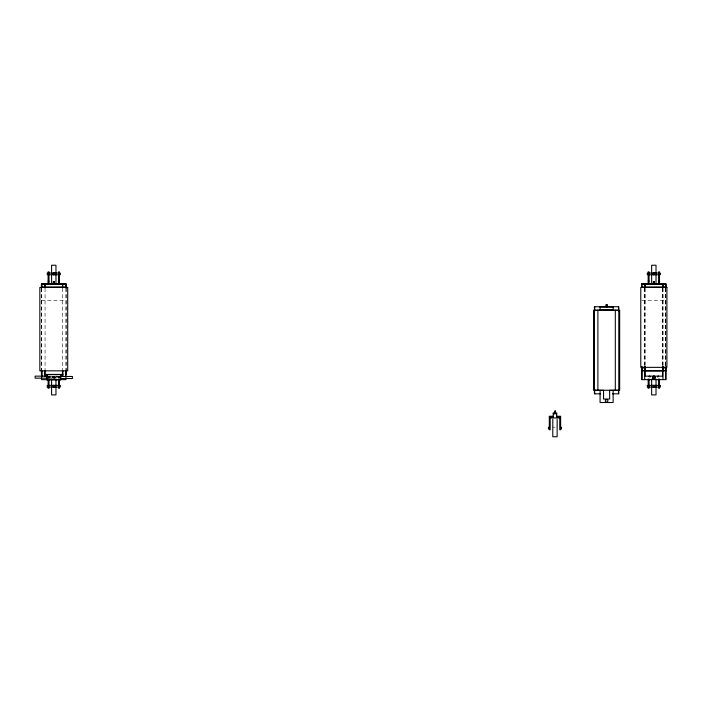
<?xml version="1.0" encoding="UTF-8"?>
<svg xmlns="http://www.w3.org/2000/svg" width="702" height="702" viewBox="0 0 702 702"><rect width="100%" height="100%" fill="white"/><g stroke="black" fill="none" stroke-linecap="round" stroke-linejoin="round"><path stroke-width="0.53" stroke-dasharray="3.51 2.63" d="M53.124 376.755L54.431 376.755M41.409 300.395L66.146 300.395M641.821 300.395L665.856 300.395M48.157 376.14L59.222 376.149M48.113 376.281L49.947 376.272L49.947 379.642M59.354 376.465L54.993 376.465L54.993 378.255M48.113 377.009L48.991 377.009M49.947 377.053L57.608 377.053M58.564 377.009L59.433 377.009M48.113 377.141L49.947 377.141M57.608 377.141L59.433 377.141M48.157 378.185L52.518 378.185A1.307 1.307 0 0 1 53.773 376.579A1.307 1.307 0 0 1 55.037 378.229M552.79 427.193L554.966 427.193M665.856 288.417L665.856 366.356M665.724 288.206L665.724 365.479M665.593 288.206L665.593 365.479M662.978 288.206L662.978 365.479M662.855 288.206L662.855 365.479M662.548 288.197L662.548 366.418M645.129 288.197L645.129 366.418M644.822 288.206L644.822 365.479M644.699 288.206L644.699 365.479M66.146 288.215L66.146 369.84M65.97 288.417L65.97 370.919M62.487 288.417L62.487 370.919M59.433 378.308L59.433 376.281L57.608 376.272L57.608 378.246M58.477 376.149L58.564 378.308M55.958 378.325L55.958 377.544L51.597 377.544L51.597 378.325M54.344 377.035L54.344 378.352M53.993 377.035L53.993 378.352M53.563 377.035L53.563 378.352M53.212 377.053L53.212 378.352A1.264 1.264 0 0 1 52.808 376.386A1.264 1.264 0 0 1 54.747 376.386A1.264 1.264 0 0 1 54.405 378.29M52.518 376.14L52.553 378.22M49.079 376.149L48.991 378.308M45.068 288.417L45.068 370.919M41.585 288.417L41.585 370.919M41.409 288.215L41.409 369.84"/><path stroke-width="1.05" d="M653.185 376.755L653.211 376.746A1.307 1.307 0 0 0 652.842 378.729A1.307 1.307 0 0 0 654.843 378.729A1.307 1.307 0 0 0 654.492 376.755M605.949 399.649A1.307 1.307 0 0 1 607.914 400.772A1.307 1.307 0 0 1 605.949 401.904A1.307 1.307 0 0 1 605.949 399.649L607.256 399.649M48.113 273.034L59.433 273.034M648.183 273.034L659.503 273.034M649.052 274.754L648.183 274.754L659.503 274.754M48.113 274.754L59.433 274.754M48.113 281.107L48.991 281.107M58.564 281.107L59.433 281.107M648.183 281.107L649.052 281.107M658.625 281.107L659.503 281.107M48.113 283.108L48.991 283.108M658.625 283.108L659.503 283.108M45.068 284.161L62.487 284.161M641.953 284.161L644.822 284.161M645.129 284.161L662.548 284.161M45.068 287.021L62.487 287.021M641.953 287.021L644.822 287.021M645.129 287.021L662.548 287.021M600.07 307.046L613.136 307.046M600.07 309.915L613.136 309.915M594.41 310.223L618.795 310.223M641.646 367.444L645.129 367.444M662.548 367.444L666.031 367.444M662.978 367.874L665.593 367.874L665.593 370.489L662.978 370.489M645.129 370.753L662.548 370.753M641.646 370.919L666.031 370.919M45.068 374.403L62.487 374.403M44.638 374.578L62.917 374.578M47.245 376.149L35.1 376.14L35.1 378.176L47.069 378.185M60.311 376.149L62.487 376.149L62.487 370.919M649.139 376.272L650.008 376.272L650.008 377.053M658.537 376.272L657.669 376.272L657.669 377.053M60.442 376.465L72.411 376.465L72.411 378.51L60.442 378.51M649.139 379.756L650.008 379.528M658.537 379.756L657.669 379.528M48.113 385.363L59.433 385.363L58.564 385.363L58.564 379.01M648.183 385.363L659.503 385.363M48.113 387.083L59.433 387.083M648.183 387.083L659.503 387.083M594.41 390.33L603.553 390.33L603.553 399.034L609.652 399.034L609.652 390.33L618.795 390.33M600.684 393.813L594.41 393.813L594.41 306.739L618.795 306.739L618.795 393.813L612.53 393.813M553.229 413.794L556.712 413.794M553.229 416.26L549.306 416.26L549.306 429.773L550.175 429.773L550.175 417.067M556.712 416.26L560.626 416.26L560.626 429.773L559.757 429.773L559.757 417.067M549.306 417.155L553.229 417.155L553.229 412.89L556.712 412.89L556.712 417.155L560.626 417.155M550.175 417.971L559.757 417.971M666.031 287.329L666.031 283.854L641.646 283.854L641.646 287.329M666.031 366.567L666.031 379.633L641.646 379.633L641.646 366.567M665.724 283.854L665.724 287.118M665.724 367.655L665.724 370.919M665.593 370.919L665.593 379.633M662.978 366.567L662.978 379.633M662.855 283.854L662.855 287.118M662.855 366.567L662.855 370.919M662.548 283.854L662.548 287.329M662.548 366.4L662.548 376.149L645.129 376.149L645.129 366.4M660.371 273.034L660.371 274.772M660.371 385.345L660.371 387.083M659.503 283.845L659.503 271.841L658.625 271.841L658.625 283.845M659.503 379.01L659.503 388.285L658.625 388.285L658.625 386.284M658.537 376.158L658.625 376.676M658.625 379.01L658.625 385.363M656.019 282.581L656.019 265.233L651.658 265.233L651.658 282.581M656.019 379.08L656.019 394.893L651.658 394.893L651.658 379.08M654.404 273.034L654.404 274.754M654.404 281.669L654.404 283.854M654.404 385.363L654.404 387.083M654.053 273.034L654.053 274.754M654.053 281.669L654.053 283.854M654.053 385.363L654.053 387.083M653.623 273.034L653.623 274.754M653.623 281.669L653.623 283.854M653.623 385.363L653.623 387.083M653.272 273.034L653.272 274.754M653.272 281.669L653.272 283.854M653.272 385.363L653.272 387.083M649.052 283.845L649.052 271.841L648.183 271.841L648.183 283.845M649.139 376.158L649.052 376.676M649.052 379.01L649.052 385.363M649.052 386.284L649.052 388.285L648.183 388.285L648.183 379.01M647.305 273.034L647.305 274.772M647.305 385.345L647.305 387.083M645.129 283.854L645.129 287.329M644.822 283.854L644.822 287.118M644.822 366.567L644.822 370.919M644.699 370.919L644.699 379.633M642.084 370.919L642.084 379.633M641.953 283.854L641.953 287.118M641.953 366.567L641.953 370.919M618.488 306.739L618.488 311.091M618.488 389.452L618.488 393.813M615.312 310.223L615.312 390.33M613.136 306.739L613.136 310.223M613.136 390.33L613.136 402.518L600.07 402.518L600.07 390.33M607.169 304.563L607.169 306.739M606.826 304.563L606.826 306.739M606.388 304.563L606.388 306.739M606.037 304.563L606.037 306.739M600.07 306.739L600.07 310.223M597.893 310.223L597.893 390.33M594.726 306.739L594.726 311.091M594.726 389.452L594.726 393.813M561.495 427.193L561.495 428.931M557.142 419.357L557.142 436.767L552.79 436.767L552.79 419.357M548.438 427.193L548.438 428.931M66.146 287.987L66.146 283.854L41.409 283.854L41.409 287.987M66.146 370.042L66.146 374.578M65.97 283.854L65.97 287.987M65.97 370.919L65.97 379.633L41.585 379.633L41.585 370.919M65.532 370.919L65.532 376.369M62.917 370.919L62.917 376.369M62.487 283.854L62.487 287.987M60.741 374.587L60.741 379.808L46.815 379.808L46.815 374.587M60.565 374.587L60.565 379.808M60.311 273.034L60.311 274.772M60.311 385.345L60.311 387.083M59.433 283.845L59.433 271.841L58.564 271.841L58.564 283.845M59.433 379.01L59.433 388.285L58.564 388.285L58.564 386.284M55.958 282.581L55.958 265.233L51.597 265.233L51.597 282.581M55.958 379.08L55.958 394.893L51.597 394.893L51.597 379.08M54.344 273.034L54.344 274.754M54.344 281.669L54.344 283.854M54.344 385.363L54.344 387.083M53.993 273.034L53.993 274.754M53.993 281.669L53.993 283.854M53.993 385.363L53.993 387.083M53.563 273.034L53.563 274.754M53.563 281.669L53.563 283.854M53.563 385.363L53.563 387.083M53.212 273.034L53.212 274.754M53.212 281.669L53.212 283.854M53.212 385.363L53.212 387.083M48.991 283.845L48.991 271.841L48.113 271.841L48.113 283.845M48.991 379.01L48.991 385.363M48.991 386.284L48.991 388.285L48.113 388.285L48.113 379.01M47.245 273.034L47.245 274.772M47.245 385.345L47.245 387.083M46.981 374.587L46.981 379.808M45.068 283.854L45.068 287.987M45.068 370.919L45.068 376.149M44.638 370.919L44.638 376.369M42.023 370.919L42.023 376.369M41.585 283.854L41.585 287.987M41.409 370.042L41.409 374.578M653.843 376.579L653.501 376.632A1.307 1.307 0 0 1 654.176 376.632L653.843 376.579M44.761 284.161L41.892 284.161L41.892 287.021L44.761 287.021L44.761 284.161M65.663 284.161L62.794 284.161L62.794 287.021L65.663 287.021L65.663 284.161M665.593 284.284L662.978 284.284L662.978 286.899L665.593 286.899L665.593 284.284M67.708 287.416L39.847 287.416L39.847 370.84L67.708 370.84L67.708 287.416M666.9 287.425L640.777 287.425L640.777 367.357L666.9 367.357L666.9 287.425M619.664 310.31L593.541 310.31L593.541 390.242L619.664 390.242L619.664 310.31M644.699 367.874L642.084 367.874L642.084 370.489L644.699 370.489L644.699 367.874M555.142 410.819L554.791 413.566L555.142 410.793M653.211 378.29A1.264 1.264 0 0 0 655.098 377.193A1.264 1.264 0 0 0 653.211 376.105A1.264 1.264 0 0 0 653.211 378.29"/></g></svg>
